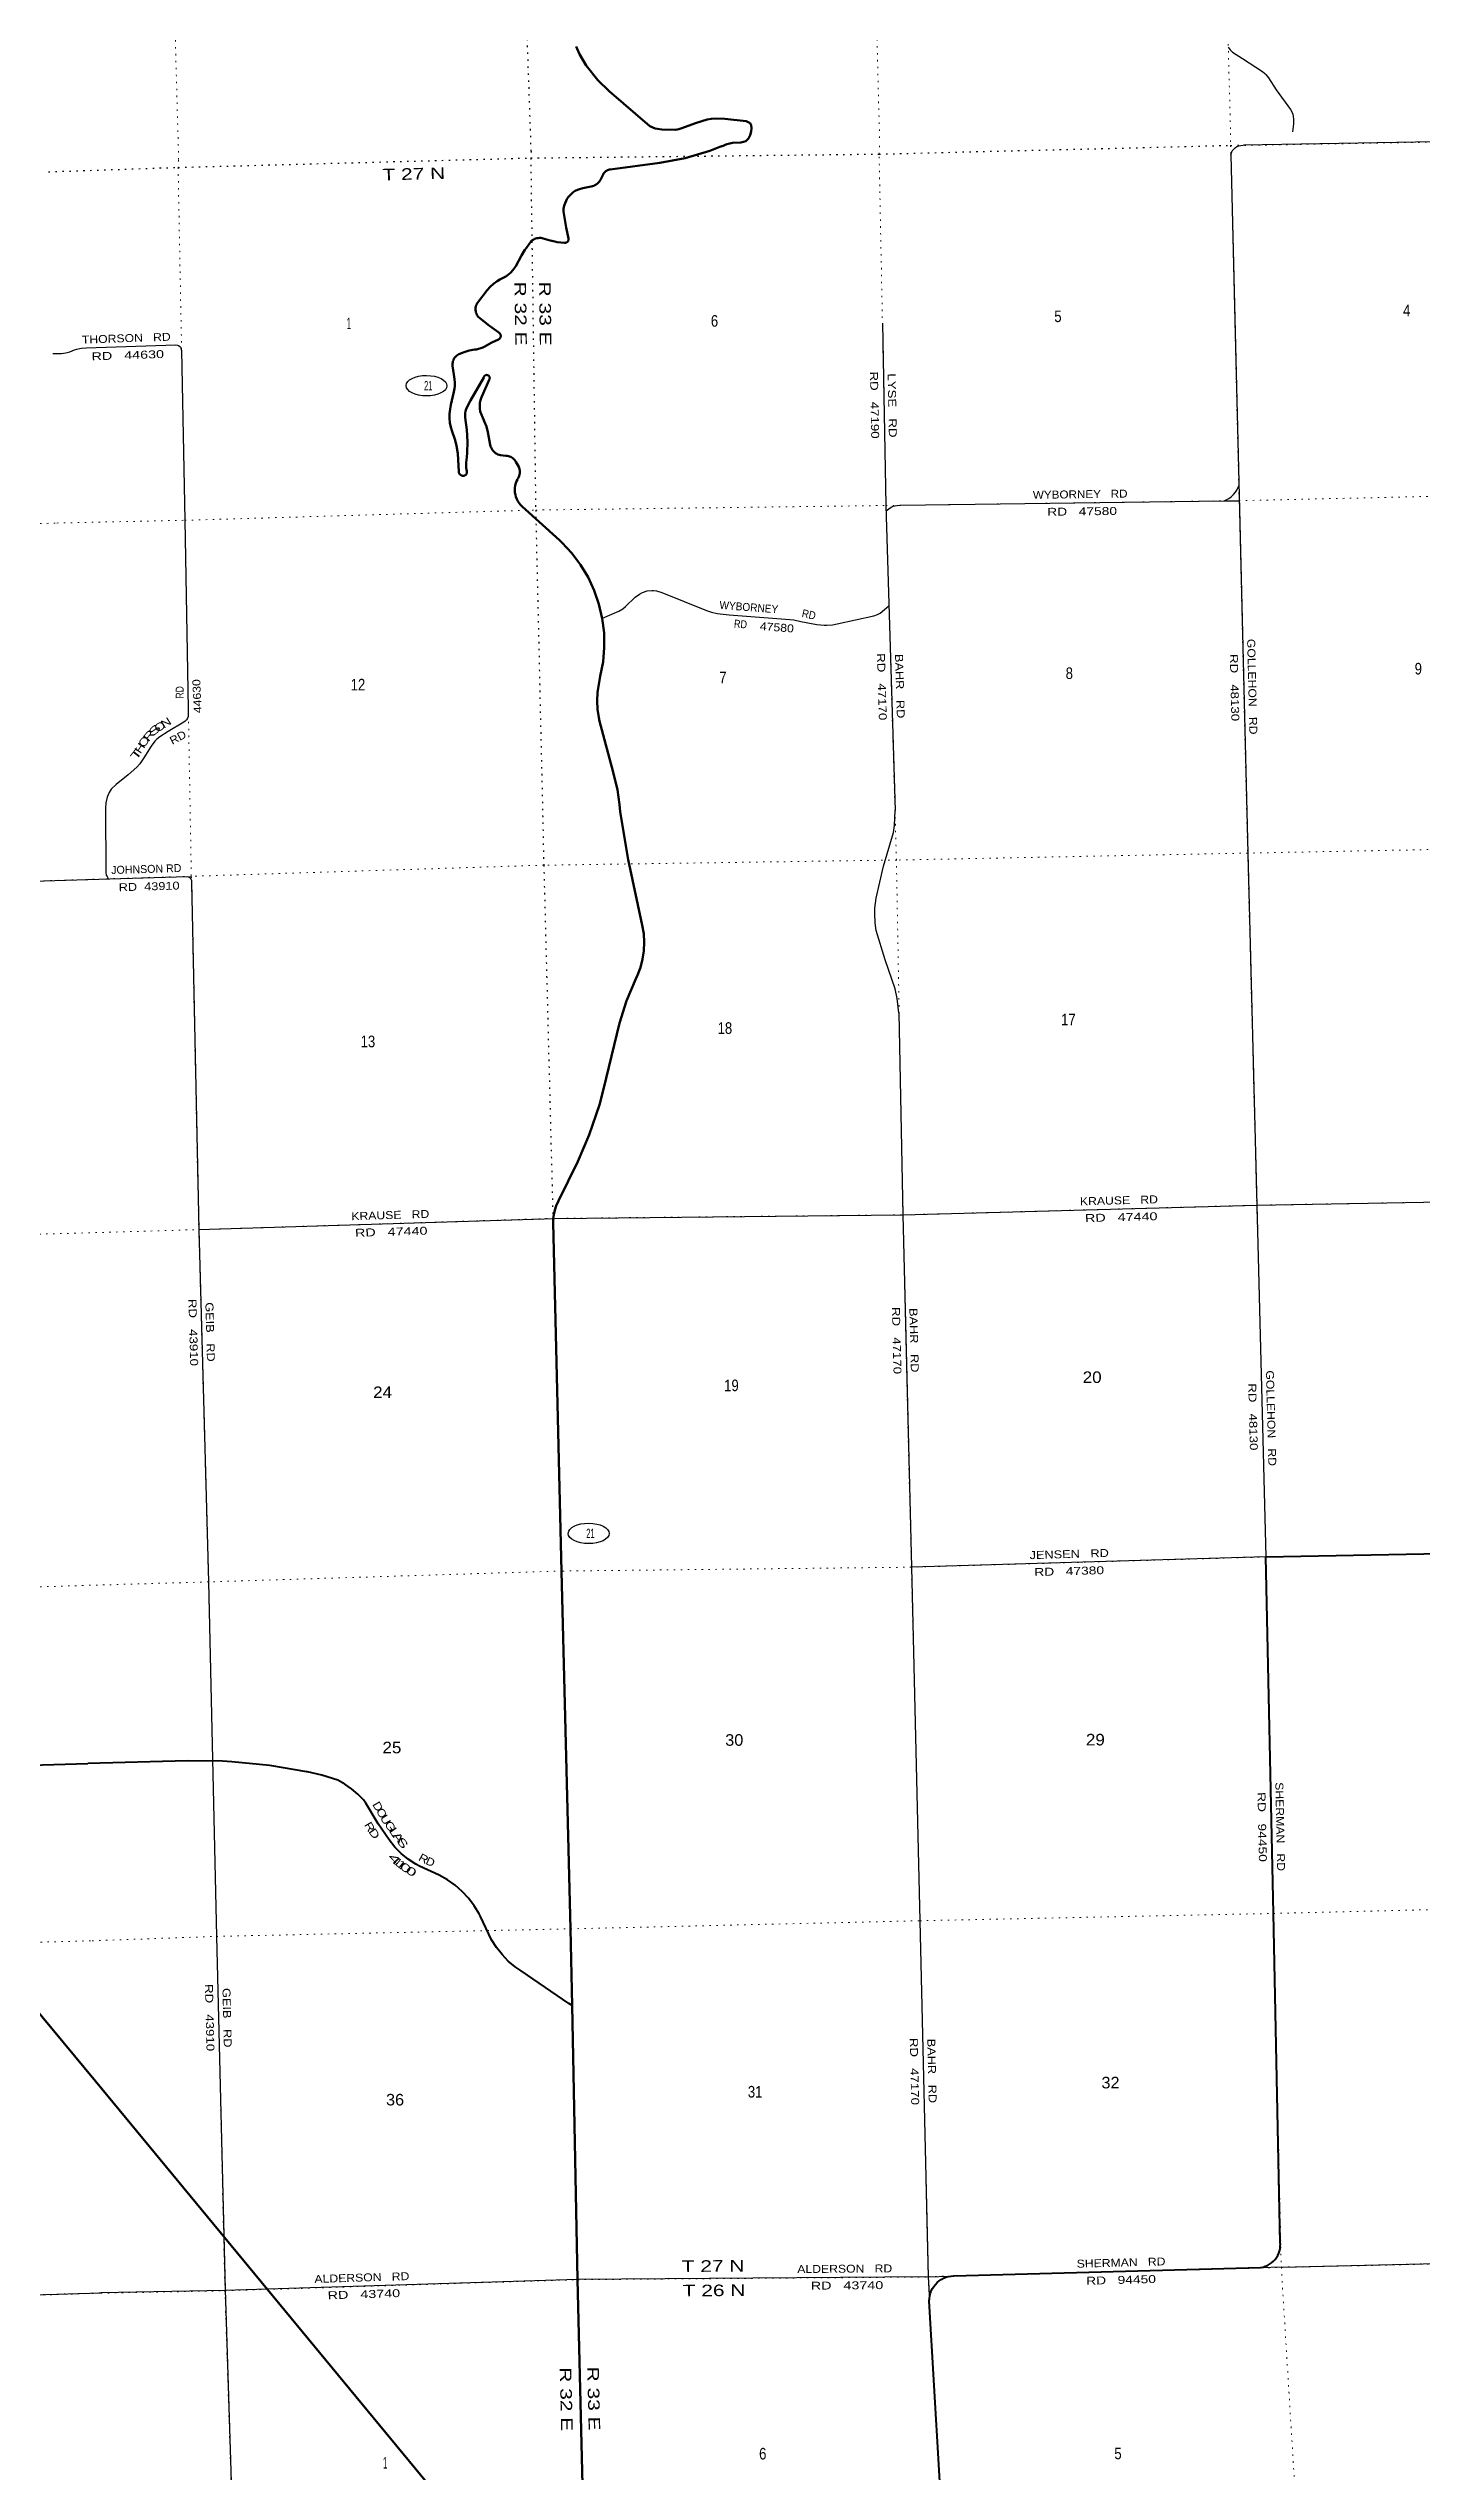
# Model space of a CAD drawing. Header units: feet. Extents: x 493183 to 745759, y 5472 to 195788.
# Drawn here: x 555961 to 576721, y 109652 to 146274 of the extents above; entities that cross this region are included whole.
import ezdxf
from ezdxf.enums import TextEntityAlignment as Align

# ---------------------------------------------------------------- set-up
doc = ezdxf.new("R2010")
doc.units = ezdxf.units.FT
doc.header["$LTSCALE"] = 70
doc.linetypes.add('DOTTED', pattern=[1.5, 0.3, -1.2])
for name, color, linetype, lineweight in [('17', 7, 'Continuous', 25), ('23', 7, 'Continuous', 70), ('26', 7, 'Continuous', 40), ('27', 7, 'Continuous', 13), ('29', 7, 'Continuous', 25), ('6', 7, 'DOTTED', 25), ('7', 7, 'DOTTED', 13)]:
    doc.layers.add(name, color=color, linetype=linetype, lineweight=lineweight)
doc.layers.add('30', color=7, linetype='Continuous')

msp = doc.modelspace()

# ---------------------------------------------------------------- linework, layer by layer
at = {"layer": '17'}
for centre in [(561677.45, 141177.08), (564129.31, 123830.53)]:
    msp.add_ellipse(centre, major_axis=(309.24, -1), ratio=0.500121, dxfattribs=at)
at = {"layer": '23'}
for points in [[(563940.99, 146303.15), (563991.74, 146189.21), (564091.84, 146016.69), (564267.12, 145797.47), (564438.99, 145630.62), (565052.22, 145100.41), (565136.15, 145063.23), (565236.45, 145048.9), (565440.96, 145046.34), (565494.34, 145056.07), (565537.32, 145068.01), (565745.07, 145144.47), (565920.97, 145200.52), (565983.86, 145211.38), (566044.75, 145214.96), (566187, 145209.72), (566510.69, 145174.07), (566542.63, 145162.39), (566570.09, 145144.47), (566586.81, 145113.41), (566592.78, 145071.6), (566585.62, 145017.84), (566568.9, 144962.88), (566545.02, 144911.51), (566527.11, 144891.2), (566506.55, 144875.36), (566471, 144861.33), (566430.43, 144855.15), (566305.04, 144847), (566260.86, 144839.83), (566217.88, 144826.69), (566136.06, 144794.1)], [(562788.1, 142782.48), (562877.4, 142830.03), (562916.14, 142857.35), (562951.81, 142888.57), (562984.03, 142923.35), (563012.43, 142961.31), (563026.44, 142983.61), (563111.07, 143142.65), (563162.71, 143228.56), (563187.14, 143263.1), (563261.77, 143363.04), (563271.61, 143371.12), (563288.17, 143382.5), (563305.83, 143392.09), (563324.4, 143399.78), (563343.67, 143405.48), (563363.43, 143409.14), (563383.47, 143410.72), (563403.55, 143410.19), (563423.48, 143407.56), (563443.02, 143402.87), (563545.58, 143371.75), (563619.52, 143354.11), (563653.62, 143348.68), (563762.63, 143336.95), (563768.77, 143336.79), (563774.89, 143337.27), (563780.93, 143338.39), (563786.82, 143340.13), (563792.5, 143342.48), (563797.89, 143345.41), (563802.96, 143348.89), (563807.63, 143352.88), (563811.85, 143357.34), (563815.59, 143362.21), (563818.8, 143367.44), (563821.45, 143372.99), (563823.5, 143378.78), (563824.93, 143384.75), (563825.73, 143390.84), (563825.9, 143396.98), (563825.48, 143402.58), (563790.89, 143569.16), (563748.9, 143807.7), (563747.55, 143829.62), (563748.5, 143851.57), (563751.73, 143873.29), (563757.22, 143894.56), (563762.9, 143910.36), (563799.52, 143994.8), (563819.25, 144024.98), (563842.03, 144052.94), (563867.6, 144078.36), (563895.69, 144100.96), (563925.99, 144120.51), (563958.17, 144136.78), (563991.87, 144149.6), (564026.73, 144158.83), (564041.38, 144161.57), (564166.69, 144185.97), (564186.49, 144190.53), (564205.71, 144197.13), (564224.13, 144205.71), (564241.56, 144216.16), (564257.79, 144228.38), (564272.66, 144242.23), (564286.01, 144257.56), (564297.67, 144274.2), (564305.66, 144288.23), (564347.39, 144369.24), (564355.47, 144382.71), (564364.91, 144395.26), (564375.61, 144406.76), (564387.46, 144417.07), (564400.31, 144426.09), (564414.04, 144433.72), (564428.5, 144439.86), (564443.51, 144444.47), (564452.84, 144446.49), (565206.23, 144545.63), (565587.72, 144616.47), (565959.71, 144726.8), (566138.24, 144794.97)], [(562203.13, 139821.16), (562197.03, 139824.36), (562191.3, 139828.18), (562186, 139832.57), (562181.19, 139837.5), (562176.92, 139842.9), (562173.24, 139848.72), (562170.18, 139854.89), (562167.79, 139861.35), (562166.09, 139868.03), (562165.09, 139874.84), (562149.76, 140151.66), (562131.76, 140269.56), (562111.66, 140351.42), (562060.11, 140501.25), (562045.37, 140549.68), (562031.44, 140616.86), (562024.6, 140685.12), (562024.94, 140753.72), (562032.45, 140821.91), (562047.05, 140888.94), (562089.29, 141082.21), (562100.87, 141135.22), (562104.71, 141168.86), (562106.29, 141223.53), (562102.14, 141278.06), (562089.53, 141346.15), (562071.51, 141478.83), (562070.35, 141494.35), (562070.76, 141512.38), (562073.05, 141530.27), (562077.2, 141547.82), (562083.16, 141564.85), (562090.87, 141581.15), (562100.24, 141596.56), (562111.17, 141610.91), (562123.55, 141624.03), (562137.22, 141635.79), (562152.05, 141646.06), (562167.87, 141654.72), (562244.31, 141684.54), (562323.93, 141708.16), (562405.57, 141723.33), (562433.36, 141726.5), (562465.52, 141732.6), (562496.87, 141742.03), (562527.05, 141754.69), (562549.46, 141766.64), (562664.96, 141828.84), (562766.44, 141873.35), (562772.11, 141877.02), (562777.37, 141881.26), (562782.16, 141886.03), (562786.42, 141891.27), (562790.11, 141896.93), (562793.19, 141902.94), (562795.63, 141909.24), (562797.39, 141915.77), (562798.46, 141922.44), (562798.83, 141929.18), (562798.49, 141935.93), (562797.44, 141942.61), (562795.71, 141949.14), (562793.3, 141955.45), (562790.25, 141961.48), (562786.58, 141967.15), (562782.34, 141972.41), (562777.57, 141977.2), (562772.33, 141981.46), (562771.39, 141982.13), (562629.24, 142083.65), (562460.08, 142219.51), (562448.87, 142234.27), (562439.26, 142250.12), (562431.36, 142266.89), (562425.26, 142284.4), (562421.02, 142302.44), (562418.7, 142320.83), (562418.3, 142339.36), (562419.85, 142357.84), (562423.32, 142376.05), (562428.67, 142393.79), (562435.85, 142410.88), (562444.77, 142427.13), (562446.3, 142429.55), (562594.83, 142620.27), (562639.36, 142670.37), (562688.88, 142715.54), (562742.86, 142755.29), (562788.1, 142782.48)], [(562674.71, 140203.97), (562663.02, 140221.73), (562653.25, 140240.61), (562645.51, 140260.42), (562639.88, 140280.92), (562619.89, 140393.52), (562605.84, 140475.07), (562582.39, 140558.89), (562550.31, 140639.8), (562544.74, 140654.64), (562486.2, 140787.81), (562481.45, 140831.02), (562481.25, 140874.5), (562485.59, 140917.76), (562494.43, 140960.32), (562507.67, 141001.73), (562512.64, 141014.25), (562622.51, 141265.64), (562624.17, 141267.84), (562626.71, 141271.84), (562628.81, 141276.09), (562630.46, 141280.54), (562631.63, 141285.13), (562632.32, 141289.82), (562632.51, 141294.56), (562632.21, 141299.29), (562631.41, 141303.97), (562630.13, 141308.53), (562628.38, 141312.94), (562626.18, 141317.14), (562623.56, 141321.08), (562620.53, 141324.73), (562617.14, 141328.05), (562613.42, 141330.99), (562609.41, 141333.52), (562605.16, 141335.63), (562600.72, 141337.27), (562596.13, 141338.45), (562591.43, 141339.14), (562586.7, 141339.33), (562581.97, 141339.03), (562577.29, 141338.23), (562572.73, 141336.95), (562568.32, 141335.2), (562564.12, 141333), (562560.17, 141330.37), (562556.53, 141327.34), (562553.21, 141323.95), (562550.27, 141320.23), (562547.73, 141316.23), (562545.63, 141311.98), (562543.98, 141307.53), (562542.81, 141302.94), (562342.69, 140952.81), (562286.98, 140848.11), (562277.47, 140823.99), (562268.58, 140793.15), (562262.96, 140761.55), (562260.67, 140729.54), (562261.74, 140697.47), (562285.82, 140507.65), (562298.85, 140335.04), (562293.76, 140162.02), (562287.44, 140099.47), (562278.13, 140017.88), (562275.24, 139988.13), (562275.47, 139958.24), (562278.82, 139928.53), (562282.44, 139910.43), (562287.63, 139887.29), (562288.54, 139882.04), (562289.08, 139875.21), (562288.9, 139868.36), (562288, 139861.57), (562286.4, 139854.9), (562284.11, 139848.44), (562281.16, 139842.26), (562277.58, 139836.42), (562273.41, 139830.98), (562268.64, 139827.26), (562262.82, 139823.58), (562256.65, 139820.53), (562250.19, 139818.13), (562243.52, 139816.43), (562236.71, 139815.43), (562229.82, 139815.15), (562222.95, 139815.6), (562216.16, 139816.75), (562209.53, 139818.61), (562203.13, 139821.16)], [(563878.9, 116694.77), (563855.59, 117854.4), (563719.93, 123253.98), (563589.74, 128525.13), (563591.74, 128585.42), (563600.63, 128652.11), (563616.45, 128717.51), (563639.01, 128780.9), (563672.76, 128859.7), (563963.16, 129452.71), (564133.9, 129855.38), (564291.56, 130307.83), (564354.21, 130547.26), (564597.04, 131540.75), (564701.24, 131882.19), (564840.56, 132210.86), (564869.44, 132268.75), (564911.73, 132382.94), (564944.15, 132508.29), (564963.29, 132636.34), (564968.94, 132765.69), (564961.04, 132894.92), (564939.67, 133022.62), (564725.22, 134015.75), (564604.32, 134737.74), (564592.59, 134848.45), (564562.4, 135068.78), (564499.43, 135336.73), (564294.51, 136107.55), (564281.19, 136164.74), (564262.01, 136289.71), (564256.01, 136415.99), (564263.24, 136542.21), (564303.93, 136786.28), (564345.75, 137002.5), (564364.73, 137221.9), (564360.68, 137442.09), (564333.63, 137660.65), (564283.89, 137875.18), (564212, 138083.34), (564118.74, 138282.84), (564005.13, 138471.51), (563872.43, 138647.26), (563722.08, 138808.18), (563688.02, 138840.29), (563125.48, 139351.79), (563100.47, 139376.26), (563078.16, 139403.22), (563058.79, 139432.35), (563042.57, 139463.36), (563029.68, 139495.88), (563020.26, 139529.58), (563014.42, 139564.08), (563012.21, 139599), (563013.67, 139633.96), (563018.77, 139668.57), (563027.46, 139702.46), (563039.65, 139735.26), (563052.22, 139761.21), (563053.69, 139763.28), (563064.26, 139780.12), (563073.01, 139797.98), (563079.84, 139816.66), (563084.68, 139835.94), (563087.48, 139855.63), (563088.21, 139875.51), (563086.86, 139895.35), (563083.44, 139914.93), (563077.99, 139934.06), (563070.57, 139952.51), (563028.21, 140026.99), (563021.55, 140037.64), (563010.04, 140052.94), (562996.99, 140066.95), (562982.55, 140079.52), (562966.87, 140090.51), (562950.13, 140099.81), (562932.51, 140107.3), (562914.2, 140112.91), (562895.41, 140116.57), (562876.34, 140118.25), (562797.66, 140125.35), (562797.3, 140125.42), (562776.72, 140130.8), (562756.83, 140138.3), (562737.83, 140147.84), (562719.92, 140159.31), (562703.32, 140172.58), (562688.19, 140187.53), (562674.71, 140203.97)], [(556673.76, 115551.74), (552784.52, 120239.61), (552782.25, 120242.35), (552782.24, 120242.36)], [(563962.57, 106525.92), (563982.64, 106542.3), (564003.98, 106563.09), (564031.79, 106597.04), (564057.74, 106627.78), (564071.23, 106648.56), (564082.48, 106670.64), (564091.35, 106693.77), (564097.76, 106717.7), (564101.64, 106742.18), (564102.93, 106766.92), (564102.93, 106767.25), (564091.22, 107173.04), (563962.07, 112556.7), (563878.9, 116694.77)], [(563962.57, 106525.92), (563922.84, 106628.81), (563797.15, 106874.26), (563646.49, 107105.23), (563472.51, 107319.19), (556673.76, 115551.74)]]:
    msp.add_lwpolyline(points, dxfattribs=at)
at = {"layer": '26'}
for points in [[(569579.63, 107114.13), (569278.85, 112229.49), (569280.22, 112268.59), (569285.66, 112307.34), (569295.13, 112345.31), (569308.52, 112382.08), (569325.67, 112417.24), (569346.41, 112450.43), (569370.5, 112481.26), (569397.68, 112509.4), (569427.65, 112534.55), (569460.09, 112556.43), (569494.64, 112574.8), (569530.92, 112589.46), (569568.54, 112600.24), (569607.07, 112607.04), (569646.1, 112609.76), (569648.77, 112609.8), (574288.14, 112735.97), (574323.8, 112742.94), (574358.53, 112753.6), (574391.96, 112767.83), (574423.72, 112785.47), (574453.46, 112806.34), (574480.85, 112830.2), (574505.61, 112856.8), (574527.44, 112885.84), (574546.12, 112917), (574561.44, 112949.94), (574573.24, 112984.31), (574581.37, 113019.72), (574585.76, 113055.78), (574586.36, 113092.11), (574585.74, 113103.86), (574481.89, 118086.71), (574368.71, 123474.88), (579675.21, 123577.74)], [(552782.24, 120242.36), (552783.13, 120242.38), (556554.8, 120355.3)], [(563878.9, 116694.77), (563829.69, 116728.25), (563106.79, 117220.17), (563019.12, 117279.99), (562914.14, 117366.96), (562818.82, 117464.43), (562734.22, 117571.33), (562661.25, 117686.49), (562491.22, 118040.73), (562471.26, 118080.13), (562398.38, 118202.39), (562313.13, 118316.36), (562216.42, 118420.79), (562109.33, 118514.54), (561993.03, 118596.59), (561868.79, 118666.03), (561570.65, 118802.18), (561515.2, 118832.61), (561400.73, 118907.35), (561294.71, 118993.65), (561198.28, 119090.55), (561112.51, 119197.01), (560944.59, 119439.29), (560761.04, 119755.47), (560722.96, 119802.55), (560638.15, 119892.09), (560544.44, 119972.28), (560442.87, 120042.24), (560334.54, 120101.19), (560095.85, 120178.38), (559876.54, 120225.95), (559865.43, 120228.44), (559309.25, 120322.3), (558734.28, 120377.55), (558590.59, 120388.92), (558064.14, 120395.37), (556554.8, 120355.3)]]:
    msp.add_lwpolyline(points, dxfattribs=at)
at = {"layer": '29'}
for p, q in [((579188.93, 144903.73), (574028.85, 144812.79)), ((556531.71, 141747.96), (557885.89, 141793.95)), ((568842.73, 139371.08), (573735.37, 139437.05)), ((573735.37, 139437.05), (573961.93, 139437.61)), ((556224.21, 133704.61), (558060.36, 133760.38)), ((574368.71, 123474.88), (569007.39, 123320)), ((569260.36, 112596.85), (569590.48, 112603.23)), ((569260.36, 112596.85), (569280.1, 112245.11)), ((574599.86, 112741), (574293.05, 112732.21))]:
    msp.add_line(p, q, dxfattribs=at)
for points in [[(573798.84, 146292.21), (573825.95, 146252.56), (573863.24, 146218.65), (574015.02, 146124.79), (574318.09, 145924.95), (574353.54, 145895.74), (574368.45, 145880.17), (574407.76, 145831.05), (574521.51, 145649.09), (574738.76, 145353.53), (574764.35, 145308.33), (574772.69, 145281.2), (574781.03, 145243.64), (574782.73, 145205.62), (574783.11, 145178.96), (574783.11, 145133.05), (574768.16, 145013.46)], [(573837.45, 144667.4), (573846.15, 144698.8), (573859.51, 144724.42), (573881.78, 144753.38), (573902.93, 144774.54), (573928.54, 144791.25), (573964.16, 144804.62), (573987.54, 144809.07), (574028.85, 144812.79)], [(573837.45, 144667.4), (573961.37, 139514.1), (574092.1, 134112.69), (574092.1, 134112.69), (574229.46, 128791.74), (574368.71, 123474.88)], [(568569.68, 142123.17), (568623.03, 139366.29), (568760.8, 134757.43)], [(556029.75, 141662.78), (556157.64, 141664.66), (556189.93, 141668.56), (556223.33, 141674.12), (556282.34, 141691.39), (556355.81, 141720.35), (556388.1, 141730.93), (556409.26, 141736.5), (556460.47, 141742.63), (556531.71, 141747.96)], [(557885.89, 141793.95), (557913.35, 141790.52), (557926.71, 141787.18), (557948.97, 141769.36), (557955.65, 141759.34), (557964.56, 141742.63), (557974.61, 141708.25)], [(557974.61, 141708.25), (558024.64, 139142.87), (558074.53, 136295.23)], [(573735.37, 139437.05), (573808.29, 139474.37), (573842.8, 139498.87), (573877.32, 139533.4), (573906.26, 139565.7), (573926.3, 139598), (573957.75, 139665.86)], [(568627.56, 139287.25), (568684.77, 139331.79), (568711.48, 139346.82), (568733.75, 139354.62), (568761.58, 139361.3), (568793.87, 139366.87), (568842.73, 139371.08)], [(564338.6, 137665.5), (564583.27, 137770.19), (564643.39, 137806.95), (564685.7, 137841.48), (564832.66, 137979.59), (564895.01, 138025.26), (564943.99, 138050.88), (565010.79, 138074.27), (565082.04, 138082.07), (565110.99, 138083.18), (565153.3, 138076.49), (565233.45, 138050.88), (565910.36, 137779.1), (565983.84, 137755.71), (566070.68, 137734.55), (566253.26, 137712.27), (567170.64, 137645.44), (567232.99, 137636.53), (567335.42, 137614.26), (567575.9, 137569.7), (567687.23, 137556.33), (567731.76, 137556.34), (567816.37, 137563.02), (567887.63, 137578.61), (568439.84, 137698.91), (568493.27, 137717.84), (568533.36, 137739.01), (568668.39, 137848.06)], [(558074.53, 136295.23), (558071.44, 136175.76), (558063.65, 136150.7), (558048.06, 136127.31), (558029.14, 136106.14), (558009.1, 136091.11), (557773.07, 135952.99), (557643.93, 135868.34), (557600.5, 135836.03), (557571.55, 135805.96), (557514.78, 135730.23), (557403.45, 135552.01), (557341.1, 135462.9), (557296.57, 135413.9), (557167.42, 135298.06), (556984.84, 135151.04), (556911.35, 135080.86), (556877.96, 135030.74), (556849, 134960.56), (556828.98, 134870.35), (556824.52, 134790.16), (556828.98, 133818.9), (556835.64, 133778.79), (556846.77, 133758.74), (556864.6, 133729.79)], [(568816.84, 131696.2), (568793.87, 131917.02), (568762.69, 132061.82), (568611.28, 132498.45), (568477.68, 132943.98), (568459.87, 133059.82), (568455.42, 133193.48), (568455.42, 133278.13), (568477.68, 133434.07), (568584.56, 133915.24), (568735.97, 134423.15), (568753.79, 134527.85), (568760.8, 134757.43)], [(542038.69, 133596.44), (542137.01, 133398.46), (542165.54, 133364.05), (542190.6, 133347.33), (542215.19, 133333.47), (542238.49, 133325.07), (542264.09, 133317.42), (542295.03, 133315.13), (547402.24, 133464.57), (552774.72, 133599.78), (556224.21, 133704.61)], [(558060.36, 133760.38), (558084.79, 133753.72), (558103.72, 133739.24), (558114.85, 133724.76), (558123.11, 133697.63)], [(558123.11, 133697.63), (558123.56, 133679.67), (558233.26, 128422.42), (558380.79, 123097.75), (558503.14, 117740.08), (558630.92, 112402.72), (558805.46, 106913.65)], [(568816.84, 131696.2), (568877.96, 128645.22), (569007.39, 123320), (569137.36, 117976.66), (569260.36, 112596.85)], [(558233.26, 128422.42), (563616.34, 128590.04), (568877.96, 128645.22), (574229.46, 128791.74), (579564.41, 128885.38), (584940.4, 129020.55), (587248.53, 129103.94)], [(574599.86, 112741), (579964.08, 112865.74), (585279.74, 112999.1), (587676.71, 113073.06)], [(569260.36, 112596.85), (563962.07, 112556.7), (558629.32, 112388.57), (556752.98, 112352.61)], [(542519.21, 111970.14), (547912.16, 112091.74), (553257.98, 112246.47), (556752.98, 112352.61)]]:
    msp.add_lwpolyline(points, dxfattribs=at)
at = {"layer": '6'}
for points in [[(563259.93, 144721.6), (563081.22, 149904.89), (563017.3, 152485.93)], [(555963.45, 144410.37), (557921.11, 144476.93), (563252.62, 144618.82), (568520.16, 144678.2), (573833.87, 144809.49), (579188.93, 144903.73), (584515.3, 145015.25), (586839.12, 145069.15)], [(563259.93, 144721.6), (563252.62, 144618.82), (563327.58, 139298.01), (563450.23, 133930.28), (563588.12, 128591.21), (563722.93, 123187.91), (563855.59, 117854.4), (563962.07, 112556.7), (564091.22, 107173.04), (564265.14, 101841.1), (564366.84, 98830.57)], [(556752.98, 112352.61), (558629.32, 112388.57), (563962.07, 112556.7), (569260.36, 112596.85), (574599.86, 112741), (579964.08, 112865.74), (585279.74, 112999.1), (587679.65, 113070.28)], [(525830.97, 111483.84), (526635.04, 111501.56), (531958.47, 111665.84), (537090.57, 111823.5), (542519.21, 111970.14), (547912.16, 112091.74), (553257.98, 112246.47), (556752.98, 112352.61)]]:
    msp.add_lwpolyline(points, dxfattribs=at)
at = {"layer": '7'}
for points in [[(573284.13, 165891.2), (573433.81, 160678.65), (573585.17, 155428.42), (573697.14, 150117.67), (573833.76, 144989.22)], [(568061.57, 163230.15), (568118.96, 160559.36), (568261.01, 155264.6), (568394.74, 149983.82), (568528.36, 144855.39)], [(557714.65, 153402.23), (557789.01, 149759.78), (557929.58, 144587.79)], [(569593.38, 102460.8), (569579.63, 107114.13), (569260.36, 112596.85), (569137.36, 117976.66), (569007.39, 123320), (568877.96, 128645.22), (568781.63, 134007.7), (568623.03, 139366.29), (568520.16, 144678.2), (568528.36, 144855.39)], [(573833.76, 144989.22), (573833.87, 144809.49), (573961.37, 139514.1), (574092.1, 134112.69), (574229.46, 128791.74), (574368.71, 123474.88), (574481.89, 118086.71), (574599.86, 112741), (574936.69, 107276.94), (574949.18, 102026.79), (575141.09, 99113.61)], [(557929.58, 144587.79), (557921.11, 144476.93), (558024.64, 139142.87), (558121.5, 133762.28), (558233.26, 128422.42), (558380.79, 123097.75), (558503.14, 117740.08), (558629.32, 112388.57), (558805.46, 106913.65), (558892.9, 101579.11), (558965.08, 100174.55)], [(556090.54, 139101.79), (558024.64, 139142.87), (563327.58, 139298.01), (568623.03, 139366.29), (573958.58, 139439.8), (579286.78, 139557.42), (584598.54, 139686.63), (586982.61, 139773.36)], [(525205.62, 138221.67), (526070.92, 138251.61), (531398.85, 138395.84), (536589.74, 138538.78), (541946.52, 138655.48), (547287.7, 138836.31), (552685.9, 138992.3), (556090.54, 139101.79)], [(587120.53, 134438.67), (584818.71, 134356.08), (579446.86, 134217), (574092.1, 134112.69), (568781.63, 134007.7), (563450.23, 133930.28), (558121.5, 133762.28), (556224.21, 133704.61)], [(556224.21, 133704.61), (552774.72, 133599.78), (547402.24, 133464.57), (542044.38, 133307.53), (536664.36, 133149.95), (531516.39, 133068.52), (526180.59, 132916.04), (525330.47, 132883.31)], [(556356.37, 128367.5), (558233.26, 128422.42), (563588.12, 128591.21), (568877.96, 128645.22), (574229.46, 128791.74), (579564.41, 128885.38), (584940.4, 129020.55), (587260.31, 129103.98)], [(525455.27, 127547.53), (526248.23, 127567.36), (531621.04, 127688.48), (536749.81, 127815.82), (542121.96, 127965.14), (547493.68, 128132.59), (552884.15, 128274.29), (556356.37, 128367.5)], [(587398.23, 123737.81), (585042.39, 123670.33), (579675.21, 123577.74), (574368.71, 123474.88), (569007.39, 123320), (563725.72, 123262.21), (558380.79, 123097.75), (556488.21, 123043.95)], [(556488.21, 123043.95), (552969.74, 122934.1), (547616.28, 122761.04), (547594.38, 122760.38)], [(556621.19, 117674.07), (558503.14, 117740.08), (563855.59, 117854.4), (569137.36, 117976.66), (574481.89, 118086.71), (579835.94, 118215.18), (585138.42, 118317.92), (587539.85, 118393.86)], [(525706.24, 116816.42), (526491.22, 116832.28), (531838.87, 116995.12), (536975, 117152.88), (542343.3, 117294.04), (547765.91, 117440.54), (553114.07, 117581.22), (556621.19, 117674.07)]]:
    msp.add_lwpolyline(points, dxfattribs=at)

# ---------------------------------------------------------------- texts
at = {"layer": '17', "width": 0.6}
for p in [(561703.51, 141108.77), (564155.36, 123762.22)]:
    msp.add_text('21', height=140, dxfattribs=at).set_placement(p, align=Align.CENTER)
at = {"layer": '27'}
for s, rotation, width, p in [('D', 300.136, 1.25, (560889.58, 119673.49)), ('R', 300.136, 1.25, (560766.28, 119365.13)), ('O', 300.136, 1.2, (560947.44, 119573.78)), ('U', 300.136, 1.25, (561005.56, 119473.69)), ('G', 304.725, 1.25, (561078.54, 119371.86)), ('L', 304.725, 1.7, (561143.47, 119279.16)), ('D', 304.725, 1.35, (560838.47, 119258.86)), ('A', 308.857, 1.65, (561203.02, 119196.24)), ('S', 308.857, 1.6, (561266.14, 119115.76)), ('4', 314.861, 2.1, (561151.57, 118868.13)), ('1', 320.855, 1.1, (561209.75, 118816.42)), ('1', 320.855, 1.1, (561256.1, 118778.01)), ('0', 320.855, 1.95, (561321.75, 118730.42)), ('0', 326.859, 1.75, (561414.27, 118671.6)), ('R', 331.243, 1.2, (561604.94, 118863.2)), ('D', 335.455, 1.1, (561711.84, 118811.85))]:
    msp.add_text(s, height=120, rotation=rotation, dxfattribs=dict(at, width=width)).set_placement(p, align=Align.CENTER)
for s, rotation, width, p in [('RD   94450', 271.203, 1.3, (574240.4, 119920.29)), ('SHERMAN   RD', 271.203, 1.15, (574510.26, 120069.28)), ('SHERMAN   RD', 1.546, 1.15, (571508.07, 112732.26)), ('RD   94450', 1.546, 1.3, (571651.8, 112474.01))]:
    msp.add_text(s, height=120, rotation=rotation, dxfattribs=dict(at, width=width)).set_placement(p)
at = {"layer": '30'}
for s, rotation, width, p in [('THORSON   RD', 1.945, 1.15, (556468.93, 141812.41)), ('RD   44630', 1.945, 1.35, (556615.16, 141559.49)), ('RD   47190', 271.109, 1.25, (568381.9, 141390.92)), ('LYSE   RD', 271.109, 1.25, (568649.61, 141362.32)), ('WYBORNEY   RD', 0.789, 1.1, (570844.89, 139466.91)), ('RD   47580', 0.773, 1.3, (571062.49, 139210.48)), ('WYBORNEY', 355.632, 0.95, (566102.77, 137804.41)), ('RD', 347.892, 0.9, (567343.47, 137682.81)), ('RD', 355.632, 0.85, (566321.81, 137522.8)), ('47580', 355.632, 1.15, (566714.03, 137485.16)), ('GOLLEHON   RD', 271.386, 1.15, (574083.78, 137349.51)), ('RD   47170', 271.695, 1.25, (568486.79, 137132.69)), ('BAHR   RD', 271.712, 1.2, (568760.18, 137121.02)), ('RD   48130', 271.386, 1.25, (573821.9, 137120.39)), ('RD', 91.004, 0.8, (558006.96, 136450.91)), ('44630', 92.531, 1.15, (558278.21, 136230.72)), ('RD', 28.106, 1.1, (557834.08, 135747.96)), ('RD  43910', 1.74, 1.2, (557025.21, 133535.11)), ('KRAUSE   RD', 1.568, 1.15, (571557.66, 128788.61)), ('KRAUSE   RD', 1.784, 1.15, (560541.94, 128564.34)), ('RD   47440', 1.568, 1.35, (571633.96, 128535.25)), ('RD   47440', 1.784, 1.35, (560597.79, 128312.92)), ('RD   43910', 271.587, 1.25, (558077.73, 127374.03)), ('GEIB   RD', 271.587, 1.2, (558333.75, 127322.79)), ('RD   47170', 271.392, 1.25, (568713.65, 127251.55)), ('BAHR   RD', 271.392, 1.2, (568977.37, 127235.69)), ('RD   48130', 271.5, 1.25, (574099.91, 126098.2)), ('GOLLEHON   RD', 271.5, 1.15, (574367.78, 126293.29)), ('JENSEN   RD', 1.655, 1.2, (570796.64, 123441.72)), ('RD   47380', 1.655, 1.3, (570867.66, 123185.5)), ('RD   43910', 271.371, 1.25, (558327.44, 117018.38)), ('GEIB   RD', 271.371, 1.2, (558591.88, 116958.33)), ('RD   47170', 271.31, 1.25, (568983.43, 116204.93)), ('BAHR   RD', 271.31, 1.2, (569248.17, 116192.61)), ('ALDERSON   RD', 1.806, 1.15, (559984.33, 112501.33)), ('ALDERSON   RD', 0.434, 1.15, (567282.9, 112651.87)), ('RD   43740', 0.434, 1.35, (567486.86, 112401.16)), ('RD   43740', 1.806, 1.35, (560184.44, 112254.55))]:
    msp.add_text(s, height=120, rotation=rotation, dxfattribs=dict(at, width=width)).set_placement(p)
for s, rotation, width, p in [('O', 53.166, 1.35, (557451.84, 135760.99)), ('R', 50.405, 1.5, (557526.33, 135850.79)), ('S', 43.844, 1.8, (557604.81, 135927.29)), ('O', 34.724, 1.3, (557679.22, 135975.35)), ('N', 32.044, 1.3, (557769.82, 136033.24)), ('T', 51.705, 1.8, (557336.06, 135571.88)), ('H', 56.992, 1.25, (557392.5, 135666.67))]:
    msp.add_text(s, height=120, rotation=rotation, dxfattribs=dict(at, width=width)).set_placement(p, align=Align.CENTER)
msp.add_text('JOHNSON RD', height=120, rotation=1.741, dxfattribs=at).set_placement((556912.13, 133796.39))
at = {"layer": '6', "width": 1.35}
for s, rotation, p in [('T 27 N', 1.524, (561013.44, 144279.24)), ('R 32 E', 270.807, (563006.32, 142748.33)), ('R 33 E', 270.807, (563377.71, 142748.26)), ('T 27 N', 0.434, (565536.34, 112667.74)), ('T 26 N', 0.434, (565551.47, 112298.43)), ('R 32 E', 271.374, (563690.38, 111225.4)), ('R 33 E', 271.374, (564106.27, 111235.3))]:
    msp.add_text(s, height=175, rotation=rotation, dxfattribs=at).set_placement(p)
at = {"layer": '7'}
for s, width, p in [('1', 0.4, (560471.48, 142032.03)), ('6', 0.85, (565976.19, 142069.23)), ('5', 0.85, (571168.49, 142138.2)), ('4', 0.85, (576440.32, 142226.55)), ('9', 0.85, (576616.5, 136812.98)), ('12', 0.85, (560529.69, 136571.54)), ('7', 0.85, (566102.9, 136679.15)), ('8', 0.85, (571340.4, 136745)), ('18', 0.85, (566077.73, 131381.01)), ('17', 0.85, (571270.43, 131509.35)), ('13', 0.85, (560680.28, 131178.71)), ('24', 1.1, (560869.61, 125876.26)), ('19', 0.85, (566176.7, 125980.31)), ('20', 1.1, (571597.7, 126104.36)), ('25', 1.1, (561010.96, 120507.31)), ('30', 1.05, (566193.32, 120621.2)), ('29', 1.1, (571646.24, 120626.29)), ('36', 1.05, (561064.97, 115184.87)), ('31', 0.85, (566535.07, 115304.96)), ('32', 1.05, (571881.78, 115442.93)), ('1', 0.4, (561020.99, 109697.29)), ('6', 0.85, (566705.53, 109834.31)), ('5', 0.85, (572075.97, 109837.05))]:
    msp.add_text(s, height=175, dxfattribs=dict(at, width=width)).set_placement(p)

doc.saveas('drawing.dxf')
